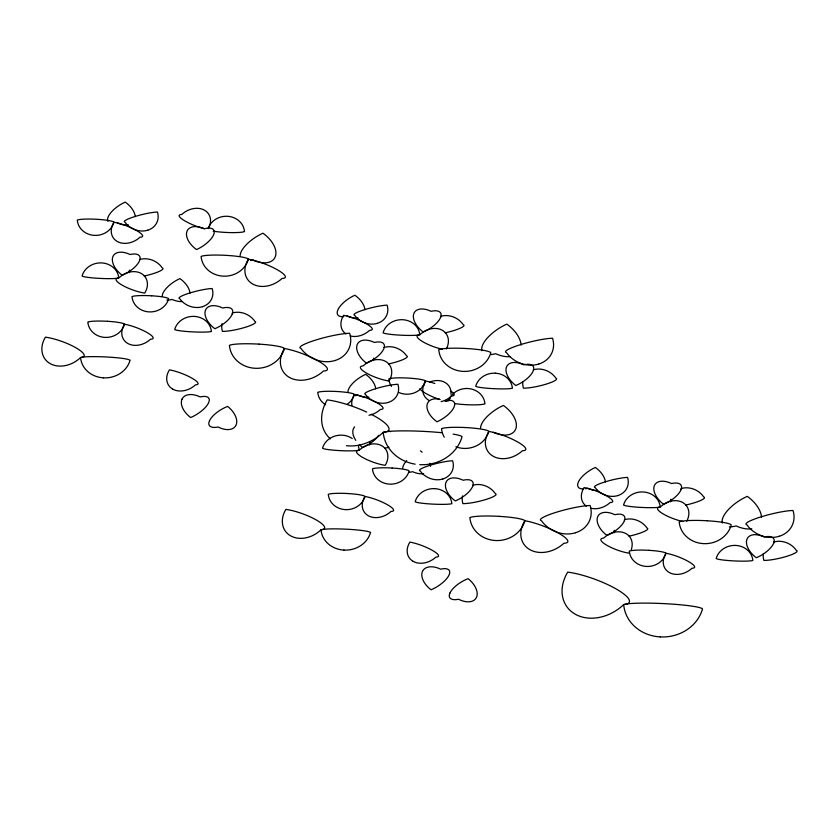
<?xml version="1.0" encoding="UTF-8"?>
<svg xmlns="http://www.w3.org/2000/svg" width="839" height="839" viewBox="0 0 839 839"><rect width="100%" height="100%" fill="white"/><g stroke="black" fill="none" stroke-linecap="round" stroke-linejoin="round"><path stroke-width="1.26" d="M117.387 222.933L113.957 222.22A18.657 2.297 2.8 0 0 96.946 219.294A18.657 2.297 2.8 0 0 77.293 220.101A18.657 16.906 -6.4 0 0 94.293 235.381A18.657 16.906 -6.4 0 0 113.957 222.22A18.657 14.567 -32.6 0 0 117.198 241.443A18.657 14.567 -32.6 0 0 139.998 237.206A18.657 3.922 21.1 0 0 138.078 231.459A18.657 3.922 21.1 0 0 117.387 222.933A18.657 11.043 35.1 0 0 128.409 224.925M358.075 318.054A18.657 11.043 35.1 0 1 347.052 316.051L343.623 315.338A18.657 14.567 -32.6 0 0 345.867 333.922M447.135 401.451L444.848 400.969A18.657 7.729 -32.5 0 1 454.214 406.663A18.657 7.729 -32.5 0 1 437.004 421.807A18.657 11.043 35.1 0 1 426.988 405.373A18.657 11.043 35.1 0 1 439.699 399.249M455.839 446.768A24.069 21.814 -6.4 0 0 488.854 431.403A24.069 18.794 -32.6 0 0 493.038 456.196A24.069 18.794 -32.6 0 0 522.435 450.732A24.069 5.065 21.1 0 0 519.97 443.328A24.069 5.065 21.1 0 0 493.28 432.326L488.854 431.403A24.069 2.968 2.8 0 0 466.914 427.628A24.069 2.968 2.8 0 0 441.555 428.666A24.069 21.814 -6.4 0 0 444.271 437.203M419.794 464.659A40.104 35.836 -6.1 0 0 462.058 436.658A40.104 3.755 2.7 0 0 453.112 434.141M415.137 464.156A40.104 35.836 -6.1 0 1 383.234 432.347A40.104 9.46 20.3 0 0 371.153 414.267M442.101 432.746A40.104 3.755 2.7 0 0 383.234 432.347A40.104 31.662 -35.1 0 1 346.444 445.698M366.685 412.096A40.104 9.46 20.3 0 0 327.252 399.878A40.104 31.662 -35.1 0 0 330.398 438.87M446.317 348.951A18.657 14.724 -35.1 0 0 443.537 331.069A18.657 14.724 -35.1 0 0 423.192 332.024L419.762 334.74A18.657 1.741 2.7 0 1 400.098 335.149A18.657 1.741 2.7 0 1 383.098 332.737A18.657 16.665 -6.1 0 1 402.762 319.711A18.657 16.665 -6.1 0 1 419.762 334.74A18.657 4.394 20.3 0 0 421.545 340.97A18.657 4.394 20.3 0 0 442.331 349.244M445.268 332.8A18.657 3.104 -13 0 0 463.254 324.683A18.657 16.025 27.7 0 0 440.611 316.345M527.049 364.283A18.657 7.918 -30.7 0 1 532.692 372.034A18.657 7.918 -30.7 0 1 515.828 385.51A18.657 10.928 37.1 0 1 506.473 367.052A18.657 10.928 37.1 0 1 523.683 364.787A18.657 7.918 -30.7 0 1 525.98 364.378M522.865 381.682A18.657 16.025 27.7 0 0 523.431 388.153A18.657 3.104 -13 0 0 546.21 384.115A18.657 3.104 -13 0 0 555.89 378.169A18.657 16.025 27.7 0 0 533.247 369.821M510.185 356.669A26.491 15.689 35.1 0 1 495.671 353.701A26.491 10.97 -32.5 0 1 490.972 354.551M521.092 345.039A26.491 15.689 35.1 0 0 506.819 324.116A26.491 10.97 -32.5 0 0 481.922 350.744M398.535 392.337A18.657 16.906 -6.4 0 0 425.499 381.021A18.657 3.922 21.1 0 1 434.812 383.486M391.477 386.37A18.657 16.906 -6.4 0 1 388.835 378.903A18.657 2.297 2.8 0 1 408.499 378.095A18.657 2.297 2.8 0 1 425.499 381.021A18.657 14.567 -32.6 0 0 428.75 400.245M441.104 401.619A18.657 14.567 -32.6 0 0 451.539 396.008A18.657 3.922 21.1 0 0 450.91 391.121M144.266 276.01A18.657 3.104 -13 0 0 162.252 267.893A18.657 16.025 27.7 0 0 139.599 259.545M129.112 272.685A18.657 16.025 27.7 0 1 129.447 270.158M388.583 363.948A18.657 3.104 -13 0 0 406.569 355.82A18.657 16.025 27.7 0 0 383.916 347.482M373.428 360.623A18.657 16.025 27.7 0 1 373.764 358.085M204.401 228.732A18.657 11.043 35.1 0 0 186.961 231.375A18.657 11.043 35.1 0 0 196.546 249.571A18.657 7.729 -32.5 0 0 213.756 234.417A18.657 7.729 -32.5 0 0 204.401 228.732A18.657 3.922 21.1 0 1 183.71 220.206A18.657 3.922 21.1 0 1 181.79 214.459A18.657 14.567 -32.6 0 1 204.192 210.012A18.657 14.567 -32.6 0 1 208.355 228.565M208.124 228.491A18.657 16.906 -6.4 0 1 228.04 216.326A18.657 16.906 -6.4 0 1 244.495 231.564A18.657 2.297 2.8 0 1 231.354 232.613A18.657 2.297 2.8 0 1 213.169 231.155M222.083 323.634A18.657 16.025 27.7 0 0 222.419 331.363A18.657 3.104 -13 0 0 245.198 327.325A18.657 3.104 -13 0 0 254.878 321.368A18.657 16.025 27.7 0 0 232.235 313.031M182.032 301.558A18.657 11.043 35.1 0 1 172.089 299.439A18.657 7.729 -32.5 0 1 166.867 300.068M189.981 293.094A18.657 11.043 35.1 0 0 179.945 278.6A18.657 7.729 -32.5 0 0 162.242 296.062M364.934 309.706A18.657 11.043 35.1 0 0 354.897 295.213A18.657 7.729 -32.5 0 0 338.264 309.088A18.657 7.729 -32.5 0 0 343.738 316.649M347.052 316.051A18.657 3.922 21.1 0 1 367.744 324.588A18.657 3.922 21.1 0 1 369.653 330.325A18.657 14.567 -32.6 0 1 350.262 335.946M250.609 260.572A24.069 9.974 -32.5 0 0 252.822 260.09A24.069 14.253 35.1 0 0 275.318 256.671A24.069 14.253 35.1 0 0 262.953 233.2A24.069 9.974 -32.5 0 0 240.111 255.717M135.268 216.588A18.657 11.043 35.1 0 0 125.242 202.094A18.657 7.729 -32.5 0 0 107.937 221.423M686.774 521.187A18.657 14.724 -35.1 0 0 683.995 503.316A18.657 14.724 -35.1 0 0 663.649 504.27L660.22 506.987A18.657 1.741 2.7 0 1 640.556 507.385A18.657 1.741 2.7 0 1 623.555 504.984A18.657 16.665 -6.1 0 1 643.209 491.958A18.657 16.665 -6.1 0 1 660.22 506.987A18.657 4.394 20.3 0 0 662.002 513.216A18.657 4.394 20.3 0 0 682.789 521.48M685.725 505.047A18.657 3.104 -13 0 0 703.711 496.919A18.657 16.025 27.7 0 0 681.058 488.581M670.581 501.722A18.657 16.025 27.7 0 1 670.906 499.184M763.322 553.918A18.657 16.025 27.7 0 0 763.878 560.4A18.657 3.104 -13 0 0 786.657 556.351A18.657 3.104 -13 0 0 796.347 550.405A18.657 16.025 27.7 0 0 773.694 542.067M751.775 528.78A26.491 15.689 35.1 0 1 736.128 525.948A26.491 10.97 -32.5 0 1 729.343 526.861M761.55 517.285A26.491 15.689 35.1 0 0 747.276 496.352A26.491 10.97 -32.5 0 0 722.379 522.991M378.714 435.315A18.657 7.918 -30.7 0 1 362.637 447.481L359.207 450.197A18.657 1.741 2.7 0 1 339.543 450.595A18.657 1.741 2.7 0 1 322.543 448.194A18.657 16.665 -6.1 0 1 352.244 438.535M359.333 444.628A18.657 10.928 37.1 0 0 362.637 447.481A18.657 14.724 -35.1 0 1 383.329 446.788A18.657 14.724 -35.1 0 1 385.248 465.299A18.657 4.394 20.3 0 1 362.458 457.318A18.657 4.394 20.3 0 1 359.207 450.197A18.657 16.665 -6.1 0 0 358.379 446.369M355.778 440.36A18.657 10.928 37.1 0 1 354.645 426.841M388.971 447.229A18.657 3.104 -13 0 1 384.713 448.257M369.569 444.932A18.657 16.025 27.7 0 1 369.894 442.394M388.342 431.215A18.657 16.025 27.7 0 1 390.46 431.645M631.306 549.535A18.657 14.724 -35.1 0 0 626.188 533.719A18.657 14.724 -35.1 0 0 606.964 535.408L603.535 538.124A18.657 4.394 20.3 0 0 606.775 545.245A18.657 4.394 20.3 0 0 629.565 553.237M629.04 536.184A18.657 3.104 -13 0 0 647.026 528.067A18.657 16.025 27.7 0 0 624.373 519.729M613.886 532.859A18.657 16.025 27.7 0 1 614.221 530.332M429.599 382.06A18.657 14.567 -32.6 0 1 450.921 394.33M450.061 398.053A18.657 14.567 -32.6 0 1 448.802 400.801M422.248 386.706A18.657 14.567 -32.6 0 1 423.915 385.29M448.571 400.727A18.657 16.906 -6.4 0 1 451.592 395.389M452.284 394.603A18.657 16.906 -6.4 0 1 472.231 389.233A18.657 16.906 -6.4 0 1 484.942 403.811A18.657 2.297 2.8 0 1 454.686 403.569M439.993 399.563A18.657 3.922 21.1 0 1 419.815 388.646M462.53 495.88A18.657 16.025 27.7 0 0 462.876 503.61A18.657 3.104 -13 0 0 485.655 499.562A18.657 3.104 -13 0 0 495.335 493.615A18.657 16.025 27.7 0 0 472.693 485.278M423.569 473.678A18.657 11.043 35.1 0 1 412.547 471.686A18.657 7.729 -32.5 0 1 409.243 472.273M420.402 450.847A18.657 11.043 35.1 0 1 422.143 452.169M430.05 463.254A18.657 11.043 35.1 0 1 430.47 466.327M402.699 468.298A18.657 7.729 -32.5 0 1 406.705 460.601M597.441 490.406A18.657 11.043 35.1 0 1 587.499 488.298L584.07 487.574A18.657 14.567 -32.6 0 0 586.325 506.169M605.391 481.943A18.657 11.043 35.1 0 0 595.354 467.459A18.657 7.729 -32.5 0 0 578.952 480.894A18.657 7.729 -32.5 0 0 583.199 488.938M585.244 488.759A18.657 7.729 -32.5 0 0 587.499 488.298A18.657 3.922 21.1 0 1 608.191 496.824A18.657 3.922 21.1 0 1 610.11 502.561A18.657 14.567 -32.6 0 1 590.708 508.182M493.28 432.326A24.069 14.253 35.1 0 0 515.775 428.918A24.069 14.253 35.1 0 0 503.4 405.447A24.069 9.974 -32.5 0 0 480.569 427.963M368.866 397.172A18.657 11.043 35.1 0 1 357.844 395.179L354.415 394.456A18.657 2.297 2.8 0 0 337.404 391.53A18.657 2.297 2.8 0 0 317.75 392.337A18.657 16.906 -6.4 0 0 325.584 404.776M375.725 388.824A18.657 11.043 35.1 0 0 365.689 374.341A18.657 7.729 -32.5 0 0 347.986 391.792M355.579 395.641A18.657 7.729 -32.5 0 0 357.844 395.179A18.657 3.922 21.1 0 1 378.536 403.706A18.657 3.922 21.1 0 1 380.445 409.442A18.657 14.567 -32.6 0 1 368.982 415.274M347.168 404.283A18.657 16.906 -6.4 0 0 354.415 394.456A18.657 14.567 -32.6 0 0 351.877 405.426M122.19 275.234L118.76 277.95A18.657 1.741 2.7 0 1 99.086 278.359A18.657 1.741 2.7 0 1 82.096 275.947A18.657 16.665 -6.1 0 1 101.75 262.922A18.657 16.665 -6.1 0 1 118.76 277.95A18.657 4.394 20.3 0 0 122.001 285.071A18.657 4.394 20.3 0 0 144.79 293.063A18.657 14.724 -35.1 0 0 142.882 274.542A18.657 14.724 -35.1 0 0 122.19 275.234A18.657 10.928 37.1 0 1 112.825 256.776A18.657 10.928 37.1 0 1 130.035 254.511A18.657 7.918 -30.7 0 1 139.631 260.489A18.657 7.918 -30.7 0 1 122.19 275.234M366.507 363.172L363.077 365.888A18.657 4.394 20.3 0 0 366.318 373.009A18.657 4.394 20.3 0 0 389.118 380.99A18.657 14.724 -35.1 0 0 387.199 362.479A18.657 14.724 -35.1 0 0 366.507 363.172A18.657 10.928 37.1 0 1 357.152 344.714A18.657 10.928 37.1 0 1 374.362 342.448A18.657 7.918 -30.7 0 1 383.947 348.426A18.657 7.918 -30.7 0 1 366.507 363.172M252.822 260.09L248.396 259.157A24.069 2.968 2.8 0 0 226.457 255.381A24.069 2.968 2.8 0 0 201.098 256.43A24.069 21.814 -6.4 0 0 223.027 276.146A24.069 21.814 -6.4 0 0 248.396 259.157A24.069 18.794 -32.6 0 0 252.581 283.96A24.069 18.794 -32.6 0 0 281.988 278.496A24.069 5.065 21.1 0 0 279.513 271.081A24.069 5.065 21.1 0 0 252.822 260.09M440.632 317.278A18.657 7.918 -30.7 0 0 431.047 311.3A18.657 10.928 37.1 0 0 413.837 313.576A18.657 10.928 37.1 0 0 423.192 332.024A18.657 7.918 -30.7 0 0 440.632 317.278M495.398 373.198A18.657 16.665 -6.1 0 0 475.734 386.223A18.657 1.741 2.7 0 0 492.734 388.625A18.657 1.741 2.7 0 0 512.398 388.226A18.657 16.665 -6.1 0 0 495.398 373.198M466.652 348.531A26.491 3.262 2.8 0 0 438.734 349.674A26.491 24.006 -6.4 0 0 462.876 371.383A26.491 24.006 -6.4 0 0 490.805 352.684A26.491 3.262 2.8 0 0 466.652 348.531M538.806 364.021A26.491 22.517 25 0 0 552.555 338.232A26.491 3.734 -13.9 0 0 520.4 344.682A26.491 3.734 -13.9 0 0 506.462 352.579A26.491 22.517 25 0 0 538.806 364.021M182.053 399.102A18.657 11.379 35.3 0 0 190.631 417.539A18.657 7.373 -31.8 0 0 208.544 402.877A18.657 7.373 -31.8 0 0 200.185 396.941A18.657 11.379 35.3 0 0 182.053 399.102M209.519 420.727A18.657 7.645 -30.2 0 0 218.119 427.02A18.657 11.316 37.4 0 0 236.021 425.153A18.657 11.316 37.4 0 0 227.642 406.412A18.657 7.645 -30.2 0 0 209.519 420.727M103.522 377.844A25.18 22.496 -6.1 0 0 130.066 360.267A25.18 2.36 2.7 0 0 107.109 357.015A25.18 2.36 2.7 0 0 80.565 357.561A25.18 19.884 -35.1 0 1 49.983 363.507A25.18 19.884 -35.1 0 1 45.411 337.163A25.18 5.936 20.3 0 1 76.181 347.944A25.18 5.936 20.3 0 1 80.565 357.561A25.18 22.496 -6.1 0 0 103.522 377.844M232.267 313.975A18.657 7.918 -30.7 0 0 222.671 307.997A18.657 10.928 37.1 0 0 205.461 310.262A18.657 10.928 37.1 0 0 214.826 328.72A18.657 7.918 -30.7 0 0 232.267 313.975M194.386 316.408A18.657 16.665 -6.1 0 0 174.722 329.433A18.657 1.741 2.7 0 0 191.722 331.835A18.657 1.741 2.7 0 0 211.397 331.436A18.657 16.665 -6.1 0 0 194.386 316.408M151.66 295.8A18.657 2.297 2.8 0 0 131.996 296.607A18.657 16.906 -6.4 0 0 148.996 311.888A18.657 16.906 -6.4 0 0 168.66 298.726A18.657 2.297 2.8 0 0 151.66 295.8M202.472 306.707A18.657 15.857 25 0 0 212.152 288.543A18.657 2.632 -13.9 0 0 189.509 293.084A18.657 2.632 -13.9 0 0 179.693 298.653A18.657 15.857 25 0 0 202.472 306.707M377.424 323.319A18.657 15.857 25 0 0 387.115 305.155A18.657 2.632 -13.9 0 0 364.462 309.696A18.657 2.632 -13.9 0 0 354.645 315.265A18.657 15.857 25 0 0 377.424 323.319M258.905 344.126A27.981 3.45 2.8 0 0 229.425 345.343A27.981 25.359 -6.4 0 0 254.92 368.269A27.981 25.359 -6.4 0 0 284.421 348.521A27.981 5.894 21.1 0 1 318.401 361.064A27.981 5.894 21.1 0 1 323.476 371.006A27.981 21.856 -32.6 0 1 289.287 377.351A27.981 21.856 -32.6 0 1 284.421 348.521A27.981 3.45 2.8 0 0 258.905 344.126M335.128 360.497A27.981 23.786 25 0 0 349.653 333.251A27.981 3.943 -13.9 0 0 315.684 340.057A27.981 3.943 -13.9 0 0 300.96 348.416A27.981 23.786 25 0 0 335.128 360.497M107.486 321.295A18.657 2.297 2.8 0 0 87.822 322.103A18.657 16.906 -6.4 0 0 104.823 337.393A18.657 16.906 -6.4 0 0 124.497 324.221A18.657 3.922 21.1 0 1 147.15 332.59A18.657 3.922 21.1 0 1 150.527 339.218A18.657 14.567 -32.6 0 1 127.738 343.445A18.657 14.567 -32.6 0 1 124.497 324.221A18.657 2.297 2.8 0 0 107.486 321.295M147.758 230.201A18.657 15.857 25 0 0 157.449 212.036A18.657 2.632 -13.9 0 0 134.796 216.577A18.657 2.632 -13.9 0 0 124.98 222.146A18.657 15.857 25 0 0 147.758 230.201M172.666 389.086A18.657 14.567 -32.6 0 0 195.456 384.86A18.657 3.922 21.1 0 0 192.068 378.232A18.657 3.922 21.1 0 0 169.415 369.863A18.657 14.567 -32.6 0 0 172.666 389.086M660.251 636.906A40.104 35.836 -6.1 0 0 702.516 608.894A40.104 3.755 2.7 0 0 665.967 603.723A40.104 3.755 2.7 0 0 623.681 604.594A40.104 31.662 -35.1 0 1 574.988 614.054A40.104 31.662 -35.1 0 1 567.709 572.114A40.104 9.46 20.3 0 1 616.707 589.282A40.104 9.46 20.3 0 1 623.681 604.594A40.104 35.836 -6.1 0 0 660.251 636.906M681.09 489.525A18.657 7.918 -30.7 0 0 671.504 483.547A18.657 10.928 37.1 0 0 654.294 485.812A18.657 10.928 37.1 0 0 663.649 504.27A18.657 7.918 -30.7 0 0 681.09 489.525M773.726 543.001A18.657 7.918 -30.7 0 0 764.14 537.023A18.657 10.928 37.1 0 0 746.92 539.299A18.657 10.928 37.1 0 0 756.285 557.746A18.657 7.918 -30.7 0 0 773.726 543.001M735.845 545.434A18.657 16.665 -6.1 0 0 716.191 558.47A18.657 1.741 2.7 0 0 733.192 560.871A18.657 1.741 2.7 0 0 752.856 560.473A18.657 16.665 -6.1 0 0 735.845 545.434M707.109 520.767A26.491 3.262 2.8 0 0 679.191 521.91A26.491 24.006 -6.4 0 0 703.334 543.62A26.491 24.006 -6.4 0 0 731.262 524.92A26.491 3.262 2.8 0 0 707.109 520.767M779.263 536.268A26.491 22.517 25 0 0 793.012 510.469A26.491 3.734 -13.9 0 0 760.858 516.918A26.491 3.734 -13.9 0 0 746.909 524.826A26.491 22.517 25 0 0 779.263 536.268M648.946 550.332A18.657 2.297 2.8 0 0 629.292 551.139A18.657 16.906 -6.4 0 0 646.292 566.43A18.657 16.906 -6.4 0 0 665.956 553.258A18.657 3.922 21.1 0 1 688.609 561.616A18.657 3.922 21.1 0 1 691.997 568.244A18.657 14.567 -32.6 0 1 669.197 572.481A18.657 14.567 -32.6 0 1 665.956 553.258A18.657 2.297 2.8 0 0 648.946 550.332M422.499 571.338A18.657 11.379 35.3 0 0 431.089 589.786A18.657 7.373 -31.8 0 0 448.991 575.114A18.657 7.373 -31.8 0 0 440.643 569.178A18.657 11.379 35.3 0 0 422.499 571.338M449.977 592.963A18.657 7.645 -30.2 0 0 458.576 599.256A18.657 11.316 37.4 0 0 476.479 597.389A18.657 11.316 37.4 0 0 468.089 578.658A18.657 7.645 -30.2 0 0 449.977 592.963M343.98 550.09A25.18 22.496 -6.1 0 0 370.513 532.503A25.18 2.36 2.7 0 0 347.566 529.252A25.18 2.36 2.7 0 0 321.022 529.797A25.18 19.884 -35.1 0 1 290.441 535.743A25.18 19.884 -35.1 0 1 285.868 509.409A25.18 5.936 20.3 0 1 316.639 520.18A25.18 5.936 20.3 0 1 321.022 529.797A25.18 22.496 -6.1 0 0 343.98 550.09M624.405 520.662A18.657 7.918 -30.7 0 0 614.809 514.685A18.657 10.928 37.1 0 0 597.599 516.95A18.657 10.928 37.1 0 0 606.964 535.408A18.657 7.918 -30.7 0 0 624.405 520.662M472.714 486.211A18.657 7.918 -30.7 0 0 463.128 480.233A18.657 10.928 37.1 0 0 445.918 482.498A18.657 10.928 37.1 0 0 455.273 500.956A18.657 7.918 -30.7 0 0 472.714 486.211M434.843 488.644A18.657 16.665 -6.1 0 0 415.179 501.67A18.657 1.741 2.7 0 0 432.179 504.082A18.657 1.741 2.7 0 0 451.843 503.673A18.657 16.665 -6.1 0 0 434.843 488.644M392.107 468.036A18.657 2.297 2.8 0 0 372.453 468.844A18.657 16.906 -6.4 0 0 389.453 484.134A18.657 16.906 -6.4 0 0 409.117 470.962A18.657 2.297 2.8 0 0 392.107 468.036M442.929 478.954A18.657 15.857 25 0 0 452.609 460.789A18.657 2.632 -13.9 0 0 429.967 465.33A18.657 2.632 -13.9 0 0 420.14 470.899A18.657 15.857 25 0 0 442.929 478.954M617.882 495.566A18.657 15.857 25 0 0 627.562 477.401A18.657 2.632 -13.9 0 0 604.919 481.943A18.657 2.632 -13.9 0 0 595.103 487.511A18.657 15.857 25 0 0 617.882 495.566M499.362 516.373A27.981 3.45 2.8 0 0 469.871 517.579A27.981 25.359 -6.4 0 0 495.377 540.515A27.981 25.359 -6.4 0 0 524.868 520.757A27.981 5.894 21.1 0 1 558.847 533.3A27.981 5.894 21.1 0 1 563.923 543.242A27.981 21.856 -32.6 0 1 529.745 549.597A27.981 21.856 -32.6 0 1 524.868 520.757A27.981 3.45 2.8 0 0 499.362 516.373M575.585 532.744A27.981 23.786 25 0 0 590.111 505.487A27.981 3.943 -13.9 0 0 556.142 512.304A27.981 3.943 -13.9 0 0 541.407 520.652A27.981 23.786 25 0 0 575.585 532.744M347.944 493.542A18.657 2.297 2.8 0 0 328.28 494.349A18.657 16.906 -6.4 0 0 345.28 509.63A18.657 16.906 -6.4 0 0 364.944 496.468A18.657 3.922 21.1 0 1 387.597 504.826A18.657 3.922 21.1 0 1 390.984 511.454A18.657 14.567 -32.6 0 1 368.195 515.691A18.657 14.567 -32.6 0 1 364.944 496.468A18.657 2.297 2.8 0 0 347.944 493.542M388.216 402.447A18.657 15.857 25 0 0 397.906 384.283A18.657 2.632 -13.9 0 0 375.253 388.824A18.657 2.632 -13.9 0 0 365.437 394.382A18.657 15.857 25 0 0 388.216 402.447M413.113 561.333A18.657 14.567 -32.6 0 0 435.902 557.096A18.657 3.922 21.1 0 0 432.525 550.468A18.657 3.922 21.1 0 0 409.872 542.109A18.657 14.567 -32.6 0 0 413.113 561.333"/></g></svg>
